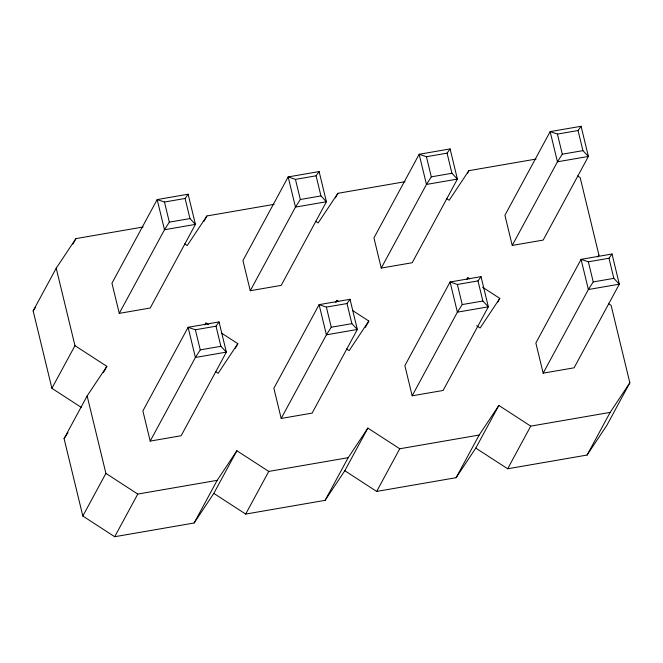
<?xml version="1.0" encoding="UTF-8"?>
<svg xmlns="http://www.w3.org/2000/svg" width="663" height="663" viewBox="0 0 663 663"><rect width="100%" height="100%" fill="white"/><g stroke="black" fill="none" stroke-linecap="round" stroke-linejoin="round"><path stroke-width="0.99" d="M81.193 407.322L51.905 388.311L33.15 310.872L56.214 268.217L75.913 238.614L143.109 226.995M72.963 244.059L75.913 238.614M51.905 388.311L74.969 345.655L56.214 268.217M119.265 313.375L164.482 229.746L169.33 222.146L164.457 202.033L157.181 199.571L111.956 283.2L119.265 313.375L150.211 308.022L195.428 224.392L188.118 194.218L157.181 199.571L164.482 229.746L195.428 224.392L189.958 218.575L185.093 198.461L188.118 194.218M608.51 303.671L611.095 305.353L629.85 382.791L610.151 412.394L530.731 426.127L498.858 405.441L479.167 435.044L399.748 448.768L367.874 428.091L348.174 457.685L268.755 471.418L236.882 450.732L213.817 493.388L194.126 522.991L114.707 536.723L82.834 516.038L64.079 438.599L87.143 395.944L106.842 366.341L74.969 345.655M103.403 372.697L106.842 366.341M203.955 221.409L206.897 215.964L274.101 204.345M82.834 516.038L105.898 473.382L87.143 395.944M204.975 324.82L205.953 323.005L208.538 324.688M150.194 441.102L195.411 357.473L200.259 349.873L195.386 329.76L188.11 327.298L142.885 410.927L150.194 441.102L181.14 435.748L226.356 352.119L219.047 321.945L188.11 327.298L195.411 357.473L226.356 352.119L220.887 346.301L216.022 326.188L219.047 321.945M114.707 536.723L137.771 494.068L217.191 480.335L236.882 450.732M250.258 290.726L295.474 207.096L300.322 199.497L295.449 179.383L288.165 176.922L242.948 260.551L250.258 290.726L281.195 285.372L326.42 201.743L319.11 171.576L288.165 176.922L295.474 207.096L326.42 201.743L320.95 195.925L316.077 175.811L319.11 171.576M235.373 348.232L237.826 343.691L221.459 333.075M335.437 197.856L337.89 193.314L405.085 181.695M194.126 522.991L217.191 480.335M335.959 302.179L336.945 300.364L338.669 301.474M281.187 418.452L326.403 334.823L331.251 327.224L326.378 307.11L319.094 304.649L273.877 388.278L281.187 418.452L312.124 413.099L357.349 329.47L350.039 299.303L319.094 304.649L326.403 334.823L357.349 329.47L351.879 323.652L347.006 303.538L350.039 299.303M213.817 493.388L245.691 514.074L268.755 471.418M381.242 268.076L426.458 184.447L431.306 176.847L426.442 156.733L419.157 154.272L373.94 237.901L381.242 268.076L412.187 262.73L457.404 179.093L450.102 148.926L419.157 154.272L426.458 184.447L457.404 179.093L451.934 173.283L447.069 153.161L450.102 148.926M365.379 327.398L368.819 321.041L352.451 310.425M467.407 173.391L468.874 170.673L536.077 159.054M245.691 514.074L325.11 500.341L348.174 457.685M325.11 500.341L344.81 470.738L367.874 428.091M466.951 279.529L467.929 277.714L469.653 278.833M412.171 395.803L457.387 312.174L462.235 304.574L457.371 284.46L450.086 281.999L404.869 365.628L412.171 395.803L443.116 390.457L488.333 306.82L481.031 276.653L450.086 281.999L457.387 312.174L488.333 306.82L482.863 301.01L477.998 280.897L481.031 276.653M344.81 470.738L376.683 491.424L399.748 448.768M512.234 245.426L557.45 161.797L562.299 154.197L557.426 134.083L550.149 131.622L504.924 215.26L512.234 245.426L543.171 240.081L588.396 156.451L581.086 126.277L550.149 131.622L557.45 161.797L588.396 156.451L582.926 150.634L578.053 130.52L581.086 126.277M497.847 302.03L499.803 298.4L482.573 287.212M376.683 491.424L456.103 477.691L479.167 435.044M456.103 477.691L475.794 448.097L498.858 405.441M597.943 256.879L598.921 255.064L580.166 177.626L577.581 175.944M543.163 373.153L588.379 289.524L593.228 281.924L588.354 261.81L581.078 259.349L535.853 342.986L543.163 373.153L574.1 367.808L619.325 284.178L612.015 254.004L581.078 259.349L588.379 289.524L619.325 284.178L613.855 278.361L608.982 258.247L612.015 254.004M475.794 448.097L507.667 468.782L530.731 426.127M507.667 468.782L587.087 455.05L610.151 412.394M629.85 382.791L606.786 425.447L587.087 455.05M33.15 310.872L35.404 307.491M206.897 215.964L187.206 245.567L184.621 243.893M64.079 438.599L68.016 432.682M204.826 324.704L205.953 323.005M237.826 343.691L218.135 373.294L215.55 371.62M337.89 193.314L318.19 222.917L315.605 221.243M335.818 302.055L336.945 300.364M368.819 321.041L349.119 350.644L346.534 348.97M468.874 170.673L449.183 200.267L446.597 198.593M466.81 279.405L467.929 277.714M499.803 298.4L480.111 327.994L476.664 325.765M597.794 256.755L598.921 255.064M164.457 202.033L185.093 198.461M295.449 179.383L316.077 175.811M426.442 156.733L447.069 153.161M557.426 134.083L578.053 130.52M169.33 222.146L189.958 218.575M300.322 199.497L320.95 195.925M431.306 176.847L451.934 173.283M562.299 154.197L582.926 150.634M195.386 329.76L216.022 326.188M326.378 307.11L347.006 303.538M457.371 284.46L477.998 280.897M588.354 261.81L608.982 258.247M200.259 349.873L220.887 346.301M331.251 327.224L351.879 323.652M462.235 304.574L482.863 301.01M593.228 281.924L613.855 278.361M105.898 473.382L137.771 494.068"/></g></svg>
